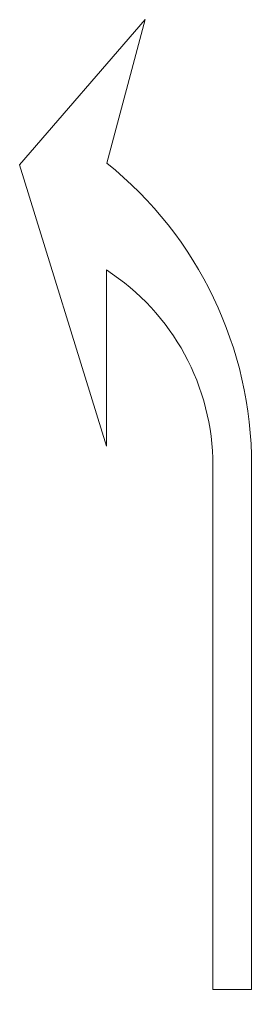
# Model space of a CAD drawing. Header units: metres. Extents: x 2878.3 to 2879.5, y 1510.09 to 1515.09.
import ezdxf

# ---------------------------------------------------------------- set-up
doc = ezdxf.new("R2010")
doc.units = ezdxf.units.M
doc.layers.add('圖案黑色', color=7, linetype='Continuous', lineweight=0)

msp = doc.modelspace()

# ---------------------------------------------------------------- linework, layer by layer
at = {"layer": '圖案黑色', "lineweight": 13, "flags": 128}
msp.add_lwpolyline([(2879.5024, 1510.0852), (2879.5024, 1512.7852, 0.227319), (2878.7549, 1514.3444), (2878.9524, 1515.0852), (2878.3024, 1514.3352), (2878.7524, 1512.8852), (2878.7524, 1513.7939, -0.25491), (2879.3024, 1512.7852), (2879.3024, 1510.0852)], format="xyb", close=True, dxfattribs=at)

doc.saveas('drawing.dxf')
